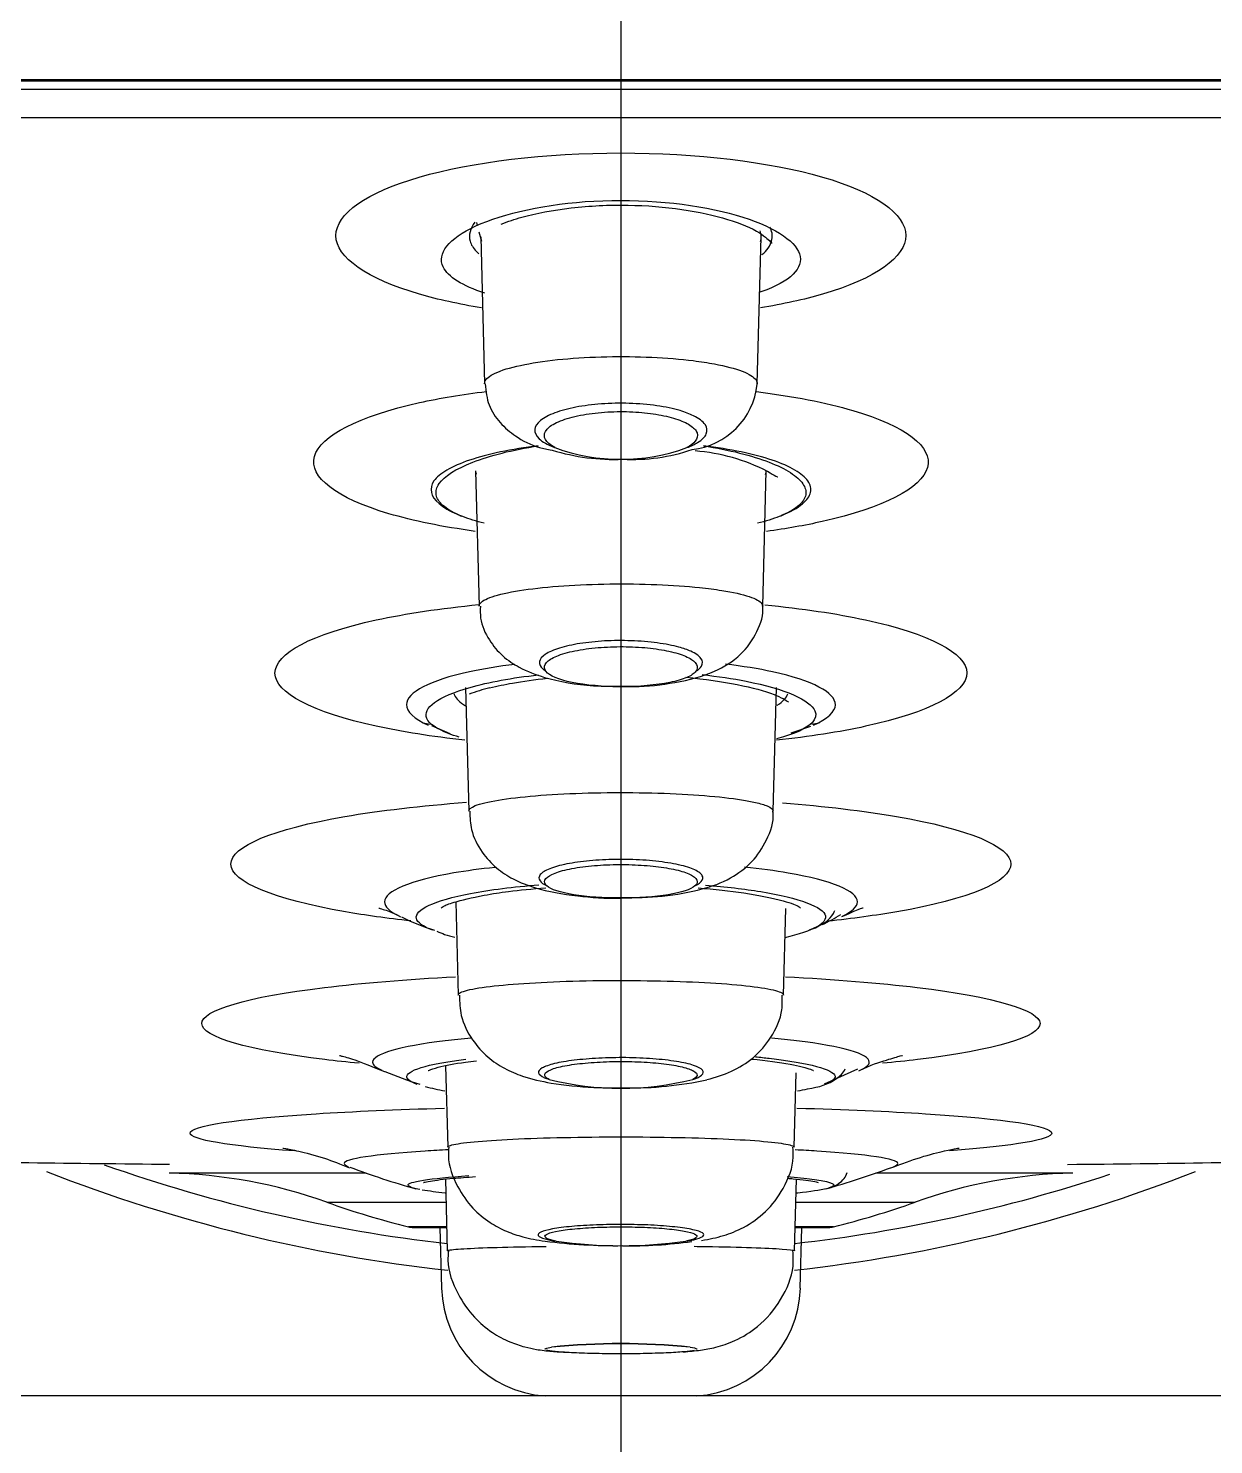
# Model space of a CAD drawing. Header units: millimetres. Extents: x -60 to 7633, y -2614 to 2146.
# Drawn here: x 2961.37 to 2973.12, y 1858.74 to 1872.8 of the extents above; entities that cross this region are included whole.
import ezdxf
from ezdxf.lldxf.tags import DXFTag

# ---------------------------------------------------------------- set-up
doc = ezdxf.new("R2010")
doc.units = ezdxf.units.MM
doc.layers.get('0').update_dxf_attribs({"color": 250})
tags = doc.linetypes.add('CENTER2', pattern=[28.575, 19.05, -3.175, 3.175, -3.175]).pattern_tags.tags
tags[10:11] = [DXFTag(74, 4), DXFTag(75, 0), DXFTag(340, '0'), DXFTag(46, 0.0), DXFTag(50, 0.0), DXFTag(44, 0.0), DXFTag(45, 0.0)]
tags[8:9] = [DXFTag(74, 4), DXFTag(75, 0), DXFTag(340, '0'), DXFTag(46, 0.0), DXFTag(50, 0.0), DXFTag(44, 0.0), DXFTag(45, 0.0)]
tags[6:7] = [DXFTag(74, 4), DXFTag(75, 0), DXFTag(340, '0'), DXFTag(46, 0.0), DXFTag(50, 0.0), DXFTag(44, 0.0), DXFTag(45, 0.0)]
tags[4:5] = [DXFTag(74, 4), DXFTag(75, 0), DXFTag(340, '0'), DXFTag(46, 0.0), DXFTag(50, 0.0), DXFTag(44, 0.0), DXFTag(45, 0.0)]

msp = doc.modelspace()

# ---------------------------------------------------------------- linework, layer by layer
at = {"linetype": 'CENTER2'}
for p, q in [((2967.242, 1879.226), (2967.242, 1839.226)), ((2987.242, 1859.226), (2947.242, 1859.226))]:
    msp.add_line(p, q, dxfattribs=at)
at = {"linetype": 'Continuous'}
for p, q in [((3032.908, 1872.287), (2901.577, 1872.287)), ((2901.642, 1872.276), (3032.842, 1872.276)), ((3032.248, 1872.192), (2902.237, 1872.192)), ((2902.444, 1871.914), (3032.04, 1871.914)), ((2965.809, 1870.872), (2965.817, 1870.842)), ((2965.833, 1870.78), (2965.859, 1870.685)), ((2965.852, 1870.73), (2965.89, 1869.271)), ((2968.594, 1869.271), (2968.633, 1870.73)), ((2968.625, 1870.683), (2968.632, 1870.71)), ((2965.801, 1868.407), (2965.836, 1867.065)), ((2965.802, 1868.391), (2965.807, 1868.372)), ((2968.648, 1867.065), (2968.683, 1868.406)), ((2968.677, 1868.369), (2968.683, 1868.391)), ((2965.701, 1866.258), (2965.733, 1865.03)), ((2968.752, 1865.03), (2968.784, 1866.258)), ((2965.364, 1865.88), (2965.547, 1865.801)), ((2968.932, 1865.808), (2969.126, 1865.872)), ((2965.605, 1864.13), (2965.629, 1863.204)), ((2968.855, 1863.204), (2968.878, 1864.064)), ((2965.504, 1862.502), (2965.525, 1861.694)), ((2968.96, 1861.694), (2968.979, 1862.432)), ((2969.262, 1862.324), (2969.591, 1862.471)), ((2964.715, 1861.437), (2962.761, 1861.437)), ((2971.723, 1861.437), (2969.769, 1861.437)), ((2965.501, 1861.376), (2965.52, 1860.666)), ((2968.965, 1860.666), (2968.983, 1861.377)), ((2964.325, 1861.149), (2965.507, 1861.149)), ((2968.977, 1861.149), (2970.16, 1861.149)), ((2965.514, 1860.904), (2965.135, 1860.904)), ((2965.183, 1860.898), (2965.514, 1860.898)), ((2965.447, 1860.898), (2965.463, 1860.295)), ((2969.35, 1860.904), (2968.971, 1860.904)), ((2968.971, 1860.898), (2969.301, 1860.898)), ((2969.021, 1860.295), (2969.037, 1860.898)), ((2967.993, 1859.226), (2966.492, 1859.226))]:
    msp.add_line(p, q, dxfattribs=at)
for centre, radius, start, end in [((2967.87, 1869.341), 0.727, 276.1262, 354.1031), ((2967.174, 1870.622), 2.102, 252.9996, 272.3357), ((2967.242, 1870.426), 1.905, 249.9218, 290.0782), ((2967.348, 1870.407), 1.888, 267.3161, 288.544), ((2967.837, 1866.73), 1.879, 62.8107, 85.6533), ((2966.486, 1864.106), 2.215, 104.2522, 109.7619), ((2967.244, 1876.132), 10.414, 259.1214, 259.5227), ((2967.244, 1876.132), 10.414, 280.4625, 280.8676), ((2966.019, 1865.888), 2.133, 243.4503, 252.9766), ((2968.543, 1865.372), 1.625, 295.4553, 302.7395), ((2966.454, 1866.132), 3.999, 247.1396, 252.4672), ((2967.242, 1865.154), 2.876, 255.6594, 284.3406), ((2967.352, 1865.709), 3.426, 268.9487, 282.5136), ((2967.242, 1876.029), 15.65, 248.6496, 263.6991), ((2967.242, 1876.029), 15.387, 250.5473, 263.5657), ((2962.648, 1856.439), 5, 70.4058, 88.6971), ((2967.242, 1868.605), 7.6, 249.2738, 254.4806), ((2967.242, 1876.029), 15.65, 276.3114, 291.3503), ((2967.242, 1876.029), 15.387, 276.4343, 288.367), ((2967.242, 1868.605), 7.6, 285.5233, 290.5868), ((2971.837, 1856.439), 5, 91.3029, 109.5942), ((2967.242, 1869.345), 8.7, 250.4058, 255.9815), ((2967.242, 1869.345), 8.7, 284.0185, 289.5942), ((2965.183, 1861.098), 0.2, 255.9815, 270), ((2969.301, 1861.098), 0.2, 270, 284.0185), ((2967.196, 1866.201), 5.484, 262.6014, 270.6507), ((2967.242, 1865.35), 4.633, 262.0275, 277.9725), ((2967.331, 1865.193), 4.477, 269.067, 277.8723), ((2966.563, 1860.324), 1.1, 181.5, 266.2847), ((2967.922, 1860.324), 1.1, 273.7153, 358.5), ((2967.242, 1853.012), 6.734, 84.14, 95.86), ((2967.242, 1852.223), 7.519, 84.7539, 95.2461)]:
    msp.add_arc(centre, radius, start, end, dxfattribs=at)
for points, knots in [([(2965.86, 1870.024), (2965.635, 1870.061), (2965.428, 1870.106), (2964.724, 1870.311), (2964.417, 1870.524), (2964.415, 1870.958), (2964.721, 1871.17), (2965.764, 1871.473), (2966.496, 1871.561), (2967.242, 1871.561)], [0, 0, 0, 0, 0.10394, 0.10394, 0.402627, 0.402627, 0.701313, 0.701313, 1, 1, 1, 1]), ([(2967.242, 1871.561), (2967.989, 1871.561), (2968.719, 1871.473), (2969.762, 1871.171), (2970.068, 1870.957), (2970.068, 1870.528), (2969.769, 1870.314), (2969.058, 1870.106), (2968.85, 1870.061), (2968.626, 1870.024)], [0, 0, 0, 0, 0.29877, 0.29877, 0.59754, 0.59754, 0.89631, 0.89631, 1, 1, 1, 1]), ([(2965.803, 1870.837), (2966.076, 1870.962), (2966.505, 1871.058), (2967.443, 1871.109), (2967.942, 1871.062), (2968.691, 1870.865), (2968.935, 1870.723), (2969.07, 1870.446), (2968.958, 1870.308), (2968.663, 1870.194), (2968.636, 1870.185), (2968.609, 1870.175)], [0, 0, 0, 0, 0.244331, 0.244331, 0.488662, 0.488662, 0.732993, 0.732993, 0.977324, 0.977324, 1, 1, 1, 1]), ([(2966.053, 1870.856), (2966.125, 1870.882), (2966.305, 1870.944), (2966.74, 1871.028), (2967.307, 1871.055), (2967.862, 1871.011), (2968.325, 1870.906), (2968.636, 1870.776), (2968.728, 1870.675), (2968.742, 1870.668), (2968.743, 1870.669)], [0, 0, 0, 0, 0.080545, 0.231225, 0.381673, 0.526853, 0.672334, 0.821901, 0.949963, 1, 1, 1, 1]), ([(2965.893, 1870.17), (2965.671, 1870.242), (2965.526, 1870.332), (2965.416, 1870.563), (2965.53, 1870.711), (2965.803, 1870.837)], [0, 0, 0, 0, 0.4228581, 0.4228581, 1, 1, 1, 1]), ([(2968.737, 1870.687), (2968.748, 1870.729), (2968.745, 1870.771), (2968.724, 1870.818), (2968.722, 1870.822), (2968.72, 1870.825)], [0, 0, 0, 0, 0.918167, 0.918167, 1, 1, 1, 1]), ([(2965.747, 1870.686), (2965.749, 1870.678), (2965.752, 1870.669), (2965.771, 1870.626), (2965.797, 1870.593), (2965.833, 1870.561)], [0, 0, 0, 0, 0.193965, 0.193965, 1, 1, 1, 1]), ([(2965.89, 1869.271), (2965.89, 1869.28), (2965.892, 1869.29), (2965.896, 1869.299), (2965.912, 1869.329), (2965.954, 1869.359), (2966.02, 1869.387), (2966.086, 1869.415), (2966.178, 1869.44), (2966.288, 1869.462), (2966.396, 1869.484), (2966.526, 1869.502), (2966.665, 1869.515), (2966.801, 1869.528), (2966.951, 1869.536), (2967.102, 1869.539), (2967.25, 1869.542), (2967.403, 1869.54), (2967.548, 1869.534), (2967.693, 1869.527), (2967.833, 1869.515), (2967.959, 1869.5), (2968.034, 1869.49), (2968.105, 1869.48), (2968.169, 1869.467)], [0, 0, 0, 0, 0.0448348, 0.0448348, 0.0448348, 0.1941142, 0.1941142, 0.1941142, 0.3429607, 0.3429607, 0.3429607, 0.4896797, 0.4896797, 0.4896797, 0.6335594, 0.6335594, 0.6335594, 0.7752047, 0.7752047, 0.7752047, 0.9161849, 0.9161849, 0.9161849, 1, 1, 1, 1]), ([(2968.169, 1869.467), (2968.28, 1869.447), (2968.375, 1869.422), (2968.445, 1869.395), (2968.514, 1869.368), (2968.561, 1869.338), (2968.582, 1869.309), (2968.59, 1869.296), (2968.595, 1869.284), (2968.594, 1869.271)], [0, 0, 0, 0, 0.413661, 0.413661, 0.413661, 0.826992, 0.826992, 0.826992, 1, 1, 1, 1]), ([(2965.798, 1867.806), (2965.474, 1867.851), (2965.181, 1867.91), (2964.42, 1868.136), (2964.146, 1868.344), (2964.26, 1868.755), (2964.645, 1868.95), (2965.445, 1869.128), (2965.668, 1869.165), (2965.906, 1869.194)], [0, 0, 0, 0, 0.16516, 0.16516, 0.523224, 0.523224, 0.881289, 0.881289, 1, 1, 1, 1]), ([(2965.896, 1869.269), (2965.904, 1869.191), (2965.918, 1869.057), (2966.041, 1868.874), (2966.211, 1868.735), (2966.38, 1868.646), (2966.512, 1868.62), (2966.559, 1868.612)], [0, 0, 0, 0, 0.197073, 0.39617, 0.601275, 0.879228, 1, 1, 1, 1]), ([(2968.587, 1869.193), (2968.948, 1869.148), (2969.276, 1869.084), (2970.07, 1868.851), (2970.338, 1868.643), (2970.226, 1868.236), (2969.846, 1868.038), (2969.238, 1867.903)], [0, 0, 0, 0, 0.201812, 0.201812, 0.600906, 0.600906, 1, 1, 1, 1]), ([(2967.896, 1868.637), (2967.938, 1868.652), (2967.974, 1868.669), (2968.003, 1868.687), (2968.047, 1868.714), (2968.076, 1868.744), (2968.089, 1868.773), (2968.102, 1868.804), (2968.098, 1868.836), (2968.077, 1868.866), (2968.056, 1868.897), (2968.016, 1868.927), (2967.961, 1868.954), (2967.924, 1868.972), (2967.88, 1868.989), (2967.829, 1869.004), (2967.762, 1869.024), (2967.683, 1869.041), (2967.597, 1869.053), (2967.512, 1869.065), (2967.418, 1869.073), (2967.324, 1869.076), (2967.232, 1869.079), (2967.138, 1869.077), (2967.048, 1869.07), (2966.959, 1869.064), (2966.873, 1869.053), (2966.796, 1869.038), (2966.718, 1869.023), (2966.647, 1869.003), (2966.588, 1868.982), (2966.528, 1868.959), (2966.479, 1868.933), (2966.445, 1868.906), (2966.41, 1868.878), (2966.391, 1868.847), (2966.388, 1868.817), (2966.385, 1868.786), (2966.4, 1868.754), (2966.432, 1868.724), (2966.464, 1868.694), (2966.514, 1868.666), (2966.577, 1868.641), (2966.581, 1868.639), (2966.585, 1868.638), (2966.588, 1868.637)], [0, 0, 0, 0, 0.050307, 0.050307, 0.050307, 0.125722, 0.125722, 0.125722, 0.203964, 0.203964, 0.203964, 0.283248, 0.283248, 0.283248, 0.336561, 0.336561, 0.336561, 0.407876, 0.407876, 0.407876, 0.479325, 0.479325, 0.479325, 0.549002, 0.549002, 0.549002, 0.617938, 0.617938, 0.617938, 0.68821, 0.68821, 0.68821, 0.76133, 0.76133, 0.76133, 0.837754, 0.837754, 0.837754, 0.91658, 0.91658, 0.91658, 0.995701, 0.995701, 0.995701, 1, 1, 1, 1]), ([(2966.588, 1868.637), (2966.564, 1868.65), (2966.544, 1868.663), (2966.528, 1868.677), (2966.498, 1868.703), (2966.483, 1868.73), (2966.483, 1868.757), (2966.483, 1868.784), (2966.499, 1868.812), (2966.529, 1868.839), (2966.56, 1868.865), (2966.606, 1868.89), (2966.665, 1868.911), (2966.722, 1868.932), (2966.792, 1868.95), (2966.87, 1868.964), (2966.944, 1868.977), (2967.027, 1868.986), (2967.112, 1868.991), (2967.193, 1868.995), (2967.278, 1868.996), (2967.359, 1868.992), (2967.439, 1868.988), (2967.518, 1868.98), (2967.59, 1868.968), (2967.662, 1868.956), (2967.729, 1868.941), (2967.785, 1868.923), (2967.843, 1868.904), (2967.891, 1868.883), (2967.927, 1868.86), (2967.964, 1868.835), (2967.988, 1868.809), (2967.997, 1868.783), (2968.006, 1868.755), (2968, 1868.727), (2967.979, 1868.7), (2967.962, 1868.678), (2967.933, 1868.657), (2967.896, 1868.637)], [0, 0, 0, 0, 0.045232, 0.045232, 0.045232, 0.127939, 0.127939, 0.127939, 0.2131, 0.2131, 0.2131, 0.298387, 0.298387, 0.298387, 0.381229, 0.381229, 0.381229, 0.460246, 0.460246, 0.460246, 0.535976, 0.535976, 0.535976, 0.610358, 0.610358, 0.610358, 0.685693, 0.685693, 0.685693, 0.763801, 0.763801, 0.763801, 0.845468, 0.845468, 0.845468, 0.930072, 0.930072, 0.930072, 1, 1, 1, 1]), ([(2966.423, 1868.655), (2966.29, 1868.638), (2966.163, 1868.618), (2965.934, 1868.57), (2965.832, 1868.543), (2965.652, 1868.482), (2965.576, 1868.449), (2965.458, 1868.38), (2965.414, 1868.343), (2965.336, 1868.232), (2965.354, 1868.154), (2965.482, 1868.045), (2965.543, 1868.009), (2965.627, 1867.972), (2965.637, 1867.968), (2965.648, 1867.964)], [0, 0, 0, 0, 0.140252, 0.140252, 0.280503, 0.280503, 0.420755, 0.420755, 0.561006, 0.561006, 0.841509, 0.841509, 0.981761, 0.981761, 1, 1, 1, 1]), ([(2965.675, 1867.953), (2965.662, 1867.958), (2965.649, 1867.963), (2965.569, 1867.998), (2965.515, 1868.03), (2965.439, 1868.098), (2965.416, 1868.133), (2965.404, 1868.205), (2965.414, 1868.243), (2965.49, 1868.353), (2965.603, 1868.426), (2965.859, 1868.525), (2965.956, 1868.556), (2966.173, 1868.611), (2966.295, 1868.635), (2966.423, 1868.655)], [0, 0, 0, 0, 0.024392, 0.024392, 0.163765, 0.163765, 0.303137, 0.303137, 0.44251, 0.44251, 0.721255, 0.721255, 0.860627, 0.860627, 1, 1, 1, 1]), ([(2968.061, 1868.655), (2968.19, 1868.635), (2968.31, 1868.611), (2968.529, 1868.556), (2968.627, 1868.525), (2968.795, 1868.46), (2968.867, 1868.424), (2968.979, 1868.353), (2969.02, 1868.316), (2969.071, 1868.242), (2969.081, 1868.205), (2969.068, 1868.133), (2969.045, 1868.098), (2968.969, 1868.03), (2968.916, 1867.998), (2968.836, 1867.964), (2968.825, 1867.959), (2968.813, 1867.954)], [0, 0, 0, 0, 0.139711, 0.139711, 0.279421, 0.279421, 0.419132, 0.419132, 0.558843, 0.558843, 0.698554, 0.698554, 0.838264, 0.838264, 0.977975, 0.977975, 1, 1, 1, 1]), ([(2968.831, 1867.961), (2968.922, 1867.998), (2968.995, 1868.039), (2969.087, 1868.117), (2969.114, 1868.155), (2969.131, 1868.23), (2969.123, 1868.269), (2969.07, 1868.344), (2969.027, 1868.38), (2968.908, 1868.449), (2968.832, 1868.482), (2968.653, 1868.543), (2968.549, 1868.57), (2968.319, 1868.618), (2968.195, 1868.638), (2968.061, 1868.655)], [0, 0, 0, 0, 0.161226, 0.161226, 0.301021, 0.301021, 0.440817, 0.440817, 0.580613, 0.580613, 0.720409, 0.720409, 0.860204, 0.860204, 1, 1, 1, 1]), ([(2968.696, 1868.402), (2968.73, 1868.381), (2968.791, 1868.345), (2968.799, 1868.345), (2968.798, 1868.348)], [0, 0, 0, 0, 0.506279, 1, 1, 1, 1]), ([(2965.836, 1867.065), (2965.836, 1867.075), (2965.84, 1867.085), (2965.849, 1867.095), (2965.87, 1867.119), (2965.919, 1867.144), (2965.991, 1867.166), (2966.064, 1867.188), (2966.163, 1867.208), (2966.279, 1867.225), (2966.394, 1867.242), (2966.53, 1867.256), (2966.676, 1867.266), (2966.819, 1867.276), (2966.976, 1867.282), (2967.133, 1867.284), (2967.288, 1867.286), (2967.448, 1867.284), (2967.599, 1867.278), (2967.749, 1867.272), (2967.894, 1867.261), (2968.023, 1867.248), (2968.102, 1867.24), (2968.176, 1867.23), (2968.242, 1867.22)], [0, 0, 0, 0, 0.0580283, 0.0580283, 0.0580283, 0.2034455, 0.2034455, 0.2034455, 0.3484849, 0.3484849, 0.3484849, 0.4921634, 0.4921634, 0.4921634, 0.634115, 0.634115, 0.634115, 0.774759, 0.774759, 0.774759, 0.9150829, 0.9150829, 0.9150829, 1, 1, 1, 1]), ([(2968.242, 1867.22), (2968.353, 1867.202), (2968.447, 1867.181), (2968.514, 1867.159), (2968.581, 1867.137), (2968.625, 1867.112), (2968.641, 1867.088), (2968.646, 1867.08), (2968.648, 1867.073), (2968.648, 1867.065)], [0, 0, 0, 0, 0.432849, 0.432849, 0.432849, 0.865492, 0.865492, 0.865492, 1, 1, 1, 1]), ([(2965.694, 1865.733), (2965.37, 1865.769), (2965.072, 1865.816), (2964.183, 1866.01), (2963.812, 1866.205), (2963.811, 1866.595), (2964.176, 1866.788), (2965.11, 1866.991), (2965.457, 1867.042), (2965.833, 1867.079)], [0, 0, 0, 0, 0.141467, 0.141467, 0.490547, 0.490547, 0.839627, 0.839627, 1, 1, 1, 1]), ([(2965.848, 1867.065), (2965.847, 1867.021), (2965.843, 1866.909), (2965.927, 1866.726), (2966.067, 1866.562), (2966.255, 1866.437), (2966.529, 1866.332), (2966.898, 1866.269), (2967.171, 1866.267), (2967.288, 1866.268)], [0, 0, 0, 0, 0.061896, 0.185038, 0.297233, 0.413655, 0.576133, 0.842912, 1, 1, 1, 1]), ([(2967.288, 1866.268), (2967.318, 1866.267), (2967.478, 1866.262), (2967.812, 1866.304), (2968.145, 1866.39), (2968.428, 1866.556), (2968.594, 1866.79), (2968.661, 1866.983), (2968.647, 1867.065), (2968.646, 1867.069)], [0, 0, 0, 0, 0.043042, 0.261743, 0.510361, 0.699655, 0.857101, 0.9942, 1, 1, 1, 1]), ([(2968.669, 1867.077), (2969.039, 1867.04), (2969.38, 1866.99), (2970.299, 1866.791), (2970.672, 1866.598), (2970.673, 1866.204), (2970.302, 1866.01), (2969.411, 1865.815), (2969.111, 1865.768), (2968.785, 1865.733)], [0, 0, 0, 0, 0.1582586, 0.1582586, 0.5079401, 0.5079401, 0.8576217, 0.8576217, 1, 1, 1, 1]), ([(2967.985, 1866.417), (2968.012, 1866.434), (2968.031, 1866.451), (2968.041, 1866.469), (2968.055, 1866.494), (2968.054, 1866.52), (2968.036, 1866.545), (2968.018, 1866.57), (2967.984, 1866.594), (2967.935, 1866.616), (2967.902, 1866.631), (2967.863, 1866.644), (2967.818, 1866.657), (2967.756, 1866.674), (2967.683, 1866.688), (2967.603, 1866.699), (2967.523, 1866.71), (2967.434, 1866.717), (2967.345, 1866.72), (2967.258, 1866.723), (2967.167, 1866.723), (2967.08, 1866.718), (2966.995, 1866.713), (2966.911, 1866.704), (2966.836, 1866.693), (2966.761, 1866.681), (2966.691, 1866.665), (2966.634, 1866.648), (2966.575, 1866.629), (2966.527, 1866.608), (2966.494, 1866.586), (2966.459, 1866.563), (2966.439, 1866.538), (2966.435, 1866.514), (2966.43, 1866.489), (2966.442, 1866.463), (2966.47, 1866.439), (2966.478, 1866.431), (2966.488, 1866.424), (2966.499, 1866.417)], [0, 0, 0, 0, 0.064155, 0.064155, 0.064155, 0.152871, 0.152871, 0.152871, 0.242605, 0.242605, 0.242605, 0.302081, 0.302081, 0.302081, 0.385161, 0.385161, 0.385161, 0.468364, 0.468364, 0.468364, 0.54991, 0.54991, 0.54991, 0.630629, 0.630629, 0.630629, 0.712381, 0.712381, 0.712381, 0.796571, 0.796571, 0.796571, 0.883659, 0.883659, 0.883659, 0.972909, 0.972909, 0.972909, 1, 1, 1, 1]), ([(2966.499, 1866.417), (2966.495, 1866.422), (2966.492, 1866.427), (2966.49, 1866.432), (2966.479, 1866.455), (2966.484, 1866.48), (2966.503, 1866.503), (2966.523, 1866.526), (2966.558, 1866.548), (2966.606, 1866.568), (2966.654, 1866.588), (2966.716, 1866.606), (2966.786, 1866.62), (2966.855, 1866.634), (2966.934, 1866.645), (2967.016, 1866.652), (2967.096, 1866.659), (2967.181, 1866.662), (2967.265, 1866.662), (2967.347, 1866.661), (2967.43, 1866.657), (2967.507, 1866.649), (2967.583, 1866.641), (2967.656, 1866.63), (2967.719, 1866.616), (2967.784, 1866.602), (2967.84, 1866.585), (2967.883, 1866.566), (2967.928, 1866.547), (2967.962, 1866.525), (2967.98, 1866.503), (2968, 1866.48), (2968.005, 1866.456), (2967.995, 1866.433), (2967.992, 1866.428), (2967.989, 1866.422), (2967.985, 1866.417)], [0, 0, 0, 0, 0.021655, 0.021655, 0.021655, 0.121082, 0.121082, 0.121082, 0.221432, 0.221432, 0.221432, 0.320367, 0.320367, 0.320367, 0.416173, 0.416173, 0.416173, 0.508669, 0.508669, 0.508669, 0.599187, 0.599187, 0.599187, 0.68979, 0.68979, 0.68979, 0.782394, 0.782394, 0.782394, 0.878117, 0.878117, 0.878117, 0.976846, 0.976846, 0.976846, 1, 1, 1, 1]), ([(2966.191, 1866.486), (2966.026, 1866.466), (2965.874, 1866.441), (2965.348, 1866.327), (2965.116, 1866.208), (2965.115, 1866.016), (2965.191, 1865.946), (2965.33, 1865.883)], [0, 0, 0, 0, 0.177385, 0.177385, 0.699622, 0.699622, 1, 1, 1, 1]), ([(2969.153, 1865.883), (2969.292, 1865.946), (2969.369, 1866.016), (2969.369, 1866.206), (2969.143, 1866.325), (2968.608, 1866.442), (2968.45, 1866.467), (2968.28, 1866.488)], [0, 0, 0, 0, 0.2985859, 0.2985859, 0.8183605, 0.8183605, 1, 1, 1, 1]), ([(2965.94, 1866.253), (2966.02, 1866.271), (2966.178, 1866.306), (2966.388, 1866.336), (2966.514, 1866.349)], [0, 0, 0, 0, 0.436937, 1, 1, 1, 1]), ([(2967.985, 1866.417), (2967.968, 1866.394), (2967.938, 1866.374), (2967.851, 1866.336), (2967.794, 1866.32), (2967.594, 1866.28), (2967.42, 1866.265), (2967.067, 1866.265), (2966.893, 1866.279), (2966.623, 1866.333), (2966.533, 1866.371), (2966.499, 1866.417)], [0, 0, 0, 0, 0.125, 0.125, 0.25, 0.25, 0.5, 0.5, 0.75, 0.75, 1, 1, 1, 1]), ([(2967.887, 1866.358), (2968.074, 1866.34), (2968.421, 1866.29), (2968.764, 1866.197), (2968.902, 1866.118), (2968.905, 1866.111), (2968.905, 1866.111)], [0, 0, 0, 0, 0.3275447, 0.6552449, 0.9077487, 1, 1, 1, 1]), ([(2968.047, 1866.384), (2968.205, 1866.367), (2968.352, 1866.345), (2968.871, 1866.242), (2969.119, 1866.133), (2969.202, 1865.945), (2969.125, 1865.866), (2968.953, 1865.799)], [0, 0, 0, 0, 0.16283, 0.16283, 0.643126, 0.643126, 1, 1, 1, 1]), ([(2965.531, 1865.8), (2965.414, 1865.845), (2965.34, 1865.896), (2965.272, 1866.053), (2965.425, 1866.167), (2965.747, 1866.258)], [0, 0, 0, 0, 0.335329, 0.335329, 1, 1, 1, 1]), ([(2965.587, 1866.194), (2965.588, 1866.19), (2965.59, 1866.186), (2965.606, 1866.145), (2965.644, 1866.109), (2965.702, 1866.076)], [0, 0, 0, 0, 0.098062, 0.098062, 1, 1, 1, 1]), ([(2965.733, 1865.03), (2965.732, 1865.048), (2965.754, 1865.066), (2965.798, 1865.084), (2965.847, 1865.104), (2965.926, 1865.123), (2966.027, 1865.139), (2966.128, 1865.156), (2966.254, 1865.171), (2966.395, 1865.182), (2966.535, 1865.194), (2966.693, 1865.203), (2966.857, 1865.208), (2967.02, 1865.213), (2967.192, 1865.215), (2967.36, 1865.213), (2967.527, 1865.212), (2967.695, 1865.207), (2967.848, 1865.199), (2968.002, 1865.19), (2968.146, 1865.179), (2968.268, 1865.165), (2968.392, 1865.151), (2968.497, 1865.134), (2968.576, 1865.116), (2968.625, 1865.105), (2968.664, 1865.093), (2968.693, 1865.081)], [0, 0, 0, 0, 0.1045835, 0.1045835, 0.1045835, 0.2236276, 0.2236276, 0.2236276, 0.3422215, 0.3422215, 0.3422215, 0.4599984, 0.4599984, 0.4599984, 0.5769596, 0.5769596, 0.5769596, 0.6934696, 0.6934696, 0.6934696, 0.8100863, 0.8100863, 0.8100863, 0.927315, 0.927315, 0.927315, 1, 1, 1, 1]), ([(2965.158, 1863.94), (2964.924, 1863.966), (2964.706, 1863.996), (2963.797, 1864.154), (2963.376, 1864.327), (2963.374, 1864.68), (2963.792, 1864.853), (2964.85, 1865.036), (2965.262, 1865.083), (2965.711, 1865.117)], [0, 0, 0, 0, 0.099408, 0.099408, 0.462109, 0.462109, 0.82481, 0.82481, 1, 1, 1, 1]), ([(2968.845, 1865.111), (2969.265, 1865.078), (2969.651, 1865.033), (2970.69, 1864.853), (2971.109, 1864.679), (2971.11, 1864.33), (2970.699, 1864.156), (2969.771, 1863.995), (2969.54, 1863.963), (2969.293, 1863.936)], [0, 0, 0, 0, 0.166429, 0.166429, 0.530857, 0.530857, 0.895285, 0.895285, 1, 1, 1, 1]), ([(2965.744, 1865.03), (2965.745, 1864.962), (2965.75, 1864.825), (2965.854, 1864.622), (2966.005, 1864.459), (2966.188, 1864.341), (2966.442, 1864.245), (2966.774, 1864.187), (2967.098, 1864.16), (2967.232, 1864.167), (2967.238, 1864.167)], [0, 0, 0, 0, 0.089972, 0.212291, 0.318617, 0.425613, 0.563558, 0.79599, 0.992965, 1, 1, 1, 1]), ([(2967.238, 1864.167), (2967.391, 1864.17), (2967.668, 1864.179), (2968.034, 1864.243), (2968.313, 1864.343), (2968.546, 1864.511), (2968.695, 1864.737), (2968.764, 1864.931), (2968.749, 1865.024), (2968.748, 1865.031)], [0, 0, 0, 0, 0.198169, 0.413396, 0.586594, 0.728178, 0.856332, 0.9904, 1, 1, 1, 1]), ([(2967.976, 1864.288), (2967.994, 1864.297), (2968.009, 1864.306), (2968.021, 1864.315), (2968.047, 1864.335), (2968.058, 1864.356), (2968.053, 1864.376), (2968.05, 1864.39), (2968.04, 1864.404), (2968.024, 1864.417), (2967.999, 1864.437), (2967.958, 1864.456), (2967.905, 1864.473), (2967.851, 1864.49), (2967.784, 1864.505), (2967.708, 1864.517), (2967.633, 1864.529), (2967.547, 1864.538), (2967.459, 1864.544), (2967.372, 1864.549), (2967.28, 1864.551), (2967.19, 1864.55), (2967.102, 1864.549), (2967.013, 1864.544), (2966.931, 1864.536), (2966.849, 1864.529), (2966.772, 1864.518), (2966.706, 1864.505), (2966.639, 1864.491), (2966.581, 1864.475), (2966.537, 1864.458), (2966.492, 1864.44), (2966.46, 1864.42), (2966.443, 1864.4), (2966.426, 1864.379), (2966.425, 1864.358), (2966.44, 1864.337), (2966.452, 1864.32), (2966.475, 1864.304), (2966.508, 1864.288)], [0, 0, 0, 0, 0.038698, 0.038698, 0.038698, 0.124176, 0.124176, 0.124176, 0.179732, 0.179732, 0.179732, 0.264832, 0.264832, 0.264832, 0.35003, 0.35003, 0.35003, 0.43376, 0.43376, 0.43376, 0.515511, 0.515511, 0.515511, 0.596152, 0.596152, 0.596152, 0.676981, 0.676981, 0.676981, 0.759175, 0.759175, 0.759175, 0.843352, 0.843352, 0.843352, 0.929322, 0.929322, 0.929322, 1, 1, 1, 1]), ([(2966.508, 1864.288), (2966.503, 1864.293), (2966.499, 1864.297), (2966.495, 1864.302), (2966.482, 1864.321), (2966.482, 1864.341), (2966.498, 1864.36), (2966.514, 1864.379), (2966.545, 1864.398), (2966.589, 1864.415), (2966.632, 1864.432), (2966.69, 1864.447), (2966.757, 1864.46), (2966.823, 1864.472), (2966.899, 1864.482), (2966.98, 1864.489), (2967.059, 1864.496), (2967.144, 1864.499), (2967.228, 1864.5), (2967.311, 1864.5), (2967.395, 1864.497), (2967.474, 1864.491), (2967.553, 1864.486), (2967.628, 1864.477), (2967.694, 1864.466), (2967.76, 1864.455), (2967.819, 1864.441), (2967.866, 1864.426), (2967.914, 1864.41), (2967.95, 1864.392), (2967.972, 1864.374), (2967.995, 1864.355), (2968.003, 1864.336), (2967.997, 1864.316), (2967.993, 1864.307), (2967.987, 1864.297), (2967.976, 1864.288)], [0, 0, 0, 0, 0.02289, 0.02289, 0.02289, 0.118409, 0.118409, 0.118409, 0.214727, 0.214727, 0.214727, 0.310277, 0.310277, 0.310277, 0.403815, 0.403815, 0.403815, 0.495053, 0.495053, 0.495053, 0.584752, 0.584752, 0.584752, 0.674294, 0.674294, 0.674294, 0.765064, 0.765064, 0.765064, 0.857937, 0.857937, 0.857937, 0.952937, 0.952937, 0.952937, 1, 1, 1, 1]), ([(2965.994, 1864.471), (2965.846, 1864.455), (2965.708, 1864.437), (2965.152, 1864.341), (2964.898, 1864.235), (2964.897, 1864.082), (2964.946, 1864.035), (2965.039, 1863.991)], [0, 0, 0, 0, 0.1651835, 0.1651835, 0.7434715, 0.7434715, 1, 1, 1, 1]), ([(2969.439, 1863.988), (2969.535, 1864.033), (2969.587, 1864.081), (2969.588, 1864.236), (2969.334, 1864.34), (2968.771, 1864.437), (2968.626, 1864.457), (2968.469, 1864.474)], [0, 0, 0, 0, 0.256752, 0.256752, 0.828346, 0.828346, 1, 1, 1, 1]), ([(2965.885, 1864.195), (2965.97, 1864.21), (2966.141, 1864.237), (2966.363, 1864.259), (2966.497, 1864.269)], [0, 0, 0, 0, 0.431369, 1, 1, 1, 1]), ([(2967.976, 1864.288), (2967.936, 1864.252), (2967.843, 1864.221), (2967.579, 1864.179), (2967.412, 1864.168), (2967.073, 1864.168), (2966.906, 1864.179), (2966.642, 1864.221), (2966.548, 1864.252), (2966.508, 1864.288)], [0, 0, 0, 0, 0.25, 0.25, 0.5, 0.5, 0.75, 0.75, 1, 1, 1, 1]), ([(2968.008, 1864.268), (2968.172, 1864.255), (2968.503, 1864.219), (2968.853, 1864.145), (2969.012, 1864.088), (2969.022, 1864.067), (2969.022, 1864.067)], [0, 0, 0, 0, 0.2936297, 0.6357319, 0.8995769, 1, 1, 1, 1]), ([(2968.08, 1864.296), (2968.282, 1864.279), (2968.468, 1864.257), (2969.016, 1864.167), (2969.251, 1864.078), (2969.281, 1863.94), (2969.224, 1863.891), (2969.109, 1863.847)], [0, 0, 0, 0, 0.209857, 0.209857, 0.716455, 0.716455, 1, 1, 1, 1]), ([(2965.375, 1863.847), (2965.278, 1863.884), (2965.223, 1863.924), (2965.195, 1864.052), (2965.389, 1864.143), (2965.752, 1864.213)], [0, 0, 0, 0, 0.319001, 0.319001, 1, 1, 1, 1]), ([(2965.458, 1864.067), (2965.458, 1864.066), (2965.477, 1864.087), (2965.595, 1864.133), (2965.763, 1864.17), (2965.885, 1864.195)], [0, 0, 0, 0, 0.195112, 0.51652, 1, 1, 1, 1]), ([(2964.842, 1864.069), (2964.843, 1864.068), (2964.875, 1864.057), (2964.971, 1864.03), (2965.053, 1863.983), (2965.057, 1863.98)], [0, 0, 0, 0, 0.44596, 0.974457, 1, 1, 1, 1]), ([(2968.871, 1863.777), (2969.007, 1863.808), (2969.177, 1863.863), (2969.319, 1863.956), (2969.36, 1864.034), (2969.365, 1864.044)], [0, 0, 0, 0, 0.592593, 0.947229, 1, 1, 1, 1]), ([(2969.433, 1863.983), (2969.501, 1864.013), (2969.61, 1864.062), (2969.645, 1864.071), (2969.646, 1864.07)], [0, 0, 0, 0, 0.523149, 1, 1, 1, 1]), ([(2965.418, 1863.838), (2965.444, 1863.826), (2965.494, 1863.805), (2965.558, 1863.787), (2965.595, 1863.779)], [0, 0, 0, 0, 0.471227, 1, 1, 1, 1]), ([(2964.645, 1862.527), (2964.526, 1862.539), (2964.413, 1862.551), (2963.539, 1862.657), (2963.087, 1862.788), (2963.084, 1863.055), (2963.534, 1863.186), (2964.673, 1863.324), (2965.118, 1863.36), (2965.603, 1863.386)], [0, 0, 0, 0, 0.053129, 0.053129, 0.434117, 0.434117, 0.815104, 0.815104, 1, 1, 1, 1]), ([(2968.873, 1863.386), (2969.361, 1863.361), (2969.808, 1863.325), (2970.948, 1863.186), (2971.398, 1863.054), (2971.399, 1862.791), (2970.958, 1862.659), (2970.073, 1862.551), (2969.957, 1862.539), (2969.836, 1862.527)], [0, 0, 0, 0, 0.18544, 0.18544, 0.565771, 0.565771, 0.946103, 0.946103, 1, 1, 1, 1]), ([(2965.629, 1863.204), (2965.629, 1863.208), (2965.631, 1863.213), (2965.635, 1863.217), (2965.65, 1863.233), (2965.697, 1863.249), (2965.772, 1863.264), (2965.846, 1863.279), (2965.951, 1863.293), (2966.076, 1863.304), (2966.201, 1863.316), (2966.351, 1863.326), (2966.512, 1863.333), (2966.673, 1863.341), (2966.851, 1863.346), (2967.03, 1863.348), (2967.208, 1863.35), (2967.393, 1863.349), (2967.569, 1863.346), (2967.746, 1863.343), (2967.918, 1863.337), (2968.072, 1863.328), (2968.226, 1863.32), (2968.367, 1863.309), (2968.482, 1863.297), (2968.597, 1863.285), (2968.69, 1863.27), (2968.753, 1863.255), (2968.816, 1863.24), (2968.851, 1863.224), (2968.855, 1863.207), (2968.855, 1863.206), (2968.855, 1863.205), (2968.855, 1863.204)], [0, 0, 0, 0, 0.027696, 0.027696, 0.027696, 0.135593, 0.135593, 0.135593, 0.243433, 0.243433, 0.243433, 0.350964, 0.350964, 0.350964, 0.458065, 0.458065, 0.458065, 0.564812, 0.564812, 0.564812, 0.671433, 0.671433, 0.671433, 0.778212, 0.778212, 0.778212, 0.885362, 0.885362, 0.885362, 0.992933, 0.992933, 0.992933, 1, 1, 1, 1]), ([(2965.641, 1863.204), (2965.643, 1863.13), (2965.647, 1862.981), (2965.757, 1862.761), (2965.914, 1862.586), (2966.091, 1862.468), (2966.3, 1862.382), (2966.567, 1862.322), (2966.926, 1862.284), (2967.173, 1862.284), (2967.29, 1862.284)], [0, 0, 0, 0, 0.088621, 0.207441, 0.309996, 0.404009, 0.504207, 0.661455, 0.862784, 1, 1, 1, 1]), ([(2968.095, 1862.365), (2968.183, 1862.388), (2968.325, 1862.431), (2968.562, 1862.572), (2968.743, 1862.782), (2968.847, 1863.012), (2968.843, 1863.151), (2968.841, 1863.204)], [0, 0, 0, 0, 0.238023, 0.454858, 0.662433, 0.888814, 1, 1, 1, 1]), ([(2965.758, 1862.778), (2965.667, 1862.769), (2965.581, 1862.76), (2965.046, 1862.695), (2964.779, 1862.617), (2964.779, 1862.512), (2964.811, 1862.485), (2964.871, 1862.458)], [0, 0, 0, 0, 0.116099, 0.116099, 0.771347, 0.771347, 1, 1, 1, 1]), ([(2969.614, 1862.459), (2969.674, 1862.485), (2969.705, 1862.512), (2969.706, 1862.618), (2969.44, 1862.695), (2968.907, 1862.76), (2968.824, 1862.769), (2968.736, 1862.777)], [0, 0, 0, 0, 0.2257892, 0.2257892, 0.8867625, 0.8867625, 1, 1, 1, 1]), ([(2964.452, 1862.604), (2964.452, 1862.604), (2964.469, 1862.6), (2964.596, 1862.569), (2964.778, 1862.493), (2964.897, 1862.444)], [0, 0, 0, 0, 0.210632, 0.563818, 1, 1, 1, 1]), ([(2965.222, 1862.318), (2965.159, 1862.341), (2965.124, 1862.364), (2965.106, 1862.453), (2965.317, 1862.52), (2965.704, 1862.569)], [0, 0, 0, 0, 0.269481, 0.269481, 1, 1, 1, 1]), ([(2965.332, 1862.455), (2965.332, 1862.455), (2965.346, 1862.462), (2965.438, 1862.494), (2965.623, 1862.529), (2965.769, 1862.548), (2965.809, 1862.553)], [0, 0, 0, 0, 0.128445, 0.409876, 0.860793, 1, 1, 1, 1]), ([(2967.955, 1862.367), (2967.997, 1862.38), (2968.027, 1862.395), (2968.043, 1862.41), (2968.061, 1862.426), (2968.064, 1862.443), (2968.05, 1862.459), (2968.037, 1862.475), (2968.007, 1862.491), (2967.963, 1862.506), (2967.92, 1862.521), (2967.861, 1862.534), (2967.792, 1862.545), (2967.724, 1862.556), (2967.644, 1862.565), (2967.559, 1862.572), (2967.475, 1862.578), (2967.384, 1862.582), (2967.292, 1862.583), (2967.202, 1862.584), (2967.11, 1862.582), (2967.023, 1862.578), (2966.936, 1862.573), (2966.853, 1862.566), (2966.779, 1862.557), (2966.705, 1862.548), (2966.638, 1862.537), (2966.585, 1862.524), (2966.531, 1862.511), (2966.489, 1862.496), (2966.462, 1862.481), (2966.435, 1862.465), (2966.422, 1862.449), (2966.426, 1862.432), (2966.43, 1862.416), (2966.45, 1862.399), (2966.484, 1862.384), (2966.497, 1862.378), (2966.513, 1862.373), (2966.53, 1862.367)], [0, 0, 0, 0, 0.076364, 0.076364, 0.076364, 0.158625, 0.158625, 0.158625, 0.241394, 0.241394, 0.241394, 0.32384, 0.32384, 0.32384, 0.405265, 0.405265, 0.405265, 0.485443, 0.485443, 0.485443, 0.564712, 0.564712, 0.564712, 0.643791, 0.643791, 0.643791, 0.72346, 0.72346, 0.72346, 0.804247, 0.804247, 0.804247, 0.886212, 0.886212, 0.886212, 0.968906, 0.968906, 0.968906, 1, 1, 1, 1]), ([(2966.53, 1862.367), (2966.518, 1862.373), (2966.509, 1862.379), (2966.502, 1862.385), (2966.485, 1862.4), (2966.482, 1862.416), (2966.495, 1862.431), (2966.507, 1862.446), (2966.534, 1862.46), (2966.574, 1862.474), (2966.614, 1862.487), (2966.668, 1862.5), (2966.732, 1862.51), (2966.795, 1862.52), (2966.868, 1862.528), (2966.947, 1862.534), (2967.025, 1862.54), (2967.109, 1862.544), (2967.193, 1862.545), (2967.277, 1862.546), (2967.362, 1862.544), (2967.443, 1862.54), (2967.523, 1862.536), (2967.6, 1862.53), (2967.669, 1862.522), (2967.738, 1862.513), (2967.799, 1862.503), (2967.849, 1862.491), (2967.899, 1862.479), (2967.938, 1862.465), (2967.963, 1862.451), (2967.989, 1862.437), (2968, 1862.422), (2967.997, 1862.407), (2967.994, 1862.393), (2967.98, 1862.38), (2967.955, 1862.367)], [0, 0, 0, 0, 0.037169, 0.037169, 0.037169, 0.126867, 0.126867, 0.126867, 0.217126, 0.217126, 0.217126, 0.307038, 0.307038, 0.307038, 0.395839, 0.395839, 0.395839, 0.483276, 0.483276, 0.483276, 0.569713, 0.569713, 0.569713, 0.655935, 0.655935, 0.655935, 0.742796, 0.742796, 0.742796, 0.830874, 0.830874, 0.830874, 0.920243, 0.920243, 0.920243, 1, 1, 1, 1]), ([(2968.537, 1862.569), (2968.686, 1862.554), (2968.932, 1862.52), (2969.117, 1862.473), (2969.153, 1862.455), (2969.152, 1862.455)], [0, 0, 0, 0, 0.430232, 0.81525, 1, 1, 1, 1]), ([(2968.577, 1862.592), (2968.623, 1862.587), (2968.668, 1862.582), (2969.111, 1862.531), (2969.352, 1862.466), (2969.371, 1862.372), (2969.336, 1862.345), (2969.265, 1862.319)], [0, 0, 0, 0, 0.070262, 0.070262, 0.724701, 0.724701, 1, 1, 1, 1]), ([(2969.601, 1862.452), (2969.606, 1862.454), (2969.712, 1862.509), (2969.887, 1862.563), (2970.014, 1862.601), (2970.034, 1862.605), (2970.034, 1862.605)], [0, 0, 0, 0, 0.014654, 0.422817, 0.789081, 1, 1, 1, 1]), ([(2968.992, 1862.253), (2969.028, 1862.26), (2969.189, 1862.289), (2969.322, 1862.32), (2969.445, 1862.428), (2969.467, 1862.471)], [0, 0, 0, 0, 0.168239, 0.793016, 1, 1, 1, 1]), ([(2964.007, 1861.657), (2963.35, 1861.706), (2962.97, 1861.769), (2962.968, 1861.906), (2963.43, 1861.976), (2964.585, 1862.05), (2965.019, 1862.068), (2965.493, 1862.082)], [0, 0, 0, 0, 0.381802, 0.381802, 0.803963, 0.803963, 1, 1, 1, 1]), ([(2968.987, 1862.082), (2969.461, 1862.069), (2969.897, 1862.05), (2971.052, 1861.976), (2971.514, 1861.905), (2971.516, 1861.771), (2971.151, 1861.708), (2970.502, 1861.659)], [0, 0, 0, 0, 0.197088, 0.197088, 0.620485, 0.620485, 1, 1, 1, 1]), ([(2963.888, 1861.686), (2963.888, 1861.686), (2963.908, 1861.683), (2964.033, 1861.659), (2964.276, 1861.6), (2964.458, 1861.527), (2964.552, 1861.49)], [0, 0, 0, 0, 0.2056859, 0.4734624, 0.7714529, 1, 1, 1, 1]), ([(2965.525, 1861.695), (2965.525, 1861.696), (2965.525, 1861.698), (2965.527, 1861.7), (2965.537, 1861.711), (2965.58, 1861.723), (2965.653, 1861.733), (2965.727, 1861.744), (2965.832, 1861.754), (2965.96, 1861.762), (2966.088, 1861.771), (2966.242, 1861.778), (2966.411, 1861.784), (2966.579, 1861.789), (2966.766, 1861.793), (2966.955, 1861.795), (2967.145, 1861.797), (2967.342, 1861.797), (2967.531, 1861.795), (2967.72, 1861.793), (2967.907, 1861.789), (2968.074, 1861.784), (2968.242, 1861.778), (2968.396, 1861.771), (2968.524, 1861.763), (2968.652, 1861.754), (2968.757, 1861.744), (2968.83, 1861.733), (2968.903, 1861.723), (2968.947, 1861.711), (2968.957, 1861.7), (2968.959, 1861.698), (2968.96, 1861.696), (2968.96, 1861.695)], [0, 0, 0, 0, 0.016735, 0.016735, 0.016735, 0.124339, 0.124339, 0.124339, 0.231931, 0.231931, 0.231931, 0.339394, 0.339394, 0.339394, 0.446672, 0.446672, 0.446672, 0.553786, 0.553786, 0.553786, 0.660832, 0.660832, 0.660832, 0.767935, 0.767935, 0.767935, 0.875195, 0.875195, 0.875195, 0.982642, 0.982642, 0.982642, 1, 1, 1, 1]), ([(2965.536, 1861.695), (2965.533, 1861.663), (2965.521, 1861.535), (2965.606, 1861.311), (2965.758, 1861.091), (2965.935, 1860.945), (2966.11, 1860.854), (2966.294, 1860.795), (2966.41, 1860.774), (2966.49, 1860.762)], [0, 0, 0, 0, 0.054283, 0.255714, 0.420071, 0.563083, 0.690349, 0.817847, 1, 1, 1, 1]), ([(2968.043, 1860.769), (2968.121, 1860.783), (2968.244, 1860.807), (2968.469, 1860.893), (2968.689, 1861.048), (2968.867, 1861.285), (2968.961, 1861.524), (2968.95, 1861.658), (2968.947, 1861.695)], [0, 0, 0, 0, 0.187905, 0.347472, 0.529897, 0.72183, 0.934623, 1, 1, 1, 1]), ([(2969.918, 1861.488), (2970.03, 1861.53), (2970.222, 1861.602), (2970.46, 1861.661), (2970.576, 1861.683), (2970.597, 1861.686), (2970.596, 1861.686)], [0, 0, 0, 0, 0.271895, 0.551905, 0.788707, 1, 1, 1, 1]), ([(2965.534, 1861.669), (2965.453, 1861.665), (2965.375, 1861.66), (2964.795, 1861.623), (2964.498, 1861.578), (2964.497, 1861.523), (2964.511, 1861.513), (2964.537, 1861.503)], [0, 0, 0, 0, 0.106713, 0.106713, 0.841125, 0.841125, 1, 1, 1, 1]), ([(2969.949, 1861.504), (2969.974, 1861.513), (2969.987, 1861.523), (2969.988, 1861.578), (2969.691, 1861.623), (2969.117, 1861.66), (2969.046, 1861.664), (2968.971, 1861.668)], [0, 0, 0, 0, 0.153882, 0.153882, 0.900403, 0.900403, 1, 1, 1, 1]), ([(2965.184, 1861.289), (2965.151, 1861.298), (2965.133, 1861.308), (2965.125, 1861.351), (2965.343, 1861.386), (2965.734, 1861.412)], [0, 0, 0, 0, 0.213096, 0.213096, 1, 1, 1, 1]), ([(2968.983, 1861.241), (2968.987, 1861.241), (2969.118, 1861.255), (2969.26, 1861.279), (2969.365, 1861.302), (2969.452, 1861.373), (2969.479, 1861.421), (2969.486, 1861.442)], [0, 0, 0, 0, 0.01986, 0.572235, 0.837241, 0.932792, 1, 1, 1, 1]), ([(2965.285, 1861.344), (2965.285, 1861.344), (2965.293, 1861.347), (2965.362, 1861.362), (2965.539, 1861.384), (2965.715, 1861.396), (2965.8, 1861.402)], [0, 0, 0, 0, 0.078785, 0.306461, 0.717918, 1, 1, 1, 1]), ([(2968.891, 1861.402), (2969.18, 1861.378), (2969.348, 1861.349), (2969.355, 1861.31), (2969.337, 1861.299), (2969.301, 1861.289)], [0, 0, 0, 0, 0.741695, 0.741695, 1, 1, 1, 1]), ([(2968.895, 1861.386), (2968.914, 1861.385), (2969.033, 1861.374), (2969.156, 1861.357), (2969.2, 1861.344), (2969.199, 1861.344)], [0, 0, 0, 0, 0.1066, 0.711274, 1, 1, 1, 1]), ([(2967.885, 1860.761), (2967.915, 1860.766), (2967.942, 1860.771), (2967.964, 1860.776), (2968.008, 1860.787), (2968.039, 1860.798), (2968.053, 1860.809), (2968.068, 1860.82), (2968.067, 1860.832), (2968.05, 1860.844), (2968.034, 1860.855), (2968.001, 1860.866), (2967.955, 1860.876), (2967.909, 1860.886), (2967.848, 1860.895), (2967.778, 1860.903), (2967.708, 1860.91), (2967.627, 1860.916), (2967.54, 1860.921), (2967.455, 1860.925), (2967.362, 1860.927), (2967.271, 1860.928), (2967.179, 1860.928), (2967.086, 1860.926), (2966.999, 1860.923), (2966.912, 1860.92), (2966.828, 1860.914), (2966.755, 1860.908), (2966.681, 1860.901), (2966.616, 1860.893), (2966.564, 1860.883), (2966.513, 1860.874), (2966.473, 1860.863), (2966.449, 1860.852), (2966.425, 1860.841), (2966.416, 1860.829), (2966.423, 1860.818), (2966.43, 1860.806), (2966.453, 1860.795), (2966.49, 1860.784), (2966.518, 1860.776), (2966.556, 1860.768), (2966.6, 1860.761)], [0, 0, 0, 0, 0.039251, 0.039251, 0.039251, 0.114686, 0.114686, 0.114686, 0.190463, 0.190463, 0.190463, 0.266431, 0.266431, 0.266431, 0.342219, 0.342219, 0.342219, 0.417531, 0.417531, 0.417531, 0.492288, 0.492288, 0.492288, 0.566655, 0.566655, 0.566655, 0.640967, 0.640967, 0.640967, 0.715575, 0.715575, 0.715575, 0.790704, 0.790704, 0.790704, 0.866356, 0.866356, 0.866356, 0.942304, 0.942304, 0.942304, 1, 1, 1, 1]), ([(2966.6, 1860.761), (2966.579, 1860.765), (2966.562, 1860.77), (2966.547, 1860.774), (2966.514, 1860.784), (2966.494, 1860.794), (2966.49, 1860.805), (2966.485, 1860.815), (2966.494, 1860.826), (2966.518, 1860.836), (2966.541, 1860.846), (2966.579, 1860.856), (2966.629, 1860.865), (2966.678, 1860.873), (2966.741, 1860.881), (2966.81, 1860.887), (2966.88, 1860.893), (2966.958, 1860.898), (2967.04, 1860.901), (2967.121, 1860.903), (2967.207, 1860.904), (2967.291, 1860.904), (2967.375, 1860.903), (2967.458, 1860.901), (2967.535, 1860.897), (2967.613, 1860.893), (2967.685, 1860.887), (2967.747, 1860.88), (2967.81, 1860.873), (2967.863, 1860.864), (2967.903, 1860.855), (2967.944, 1860.846), (2967.972, 1860.836), (2967.986, 1860.826), (2968, 1860.815), (2967.999, 1860.804), (2967.985, 1860.794), (2967.97, 1860.784), (2967.94, 1860.773), (2967.898, 1860.764), (2967.894, 1860.763), (2967.889, 1860.762), (2967.885, 1860.761)], [0, 0, 0, 0, 0.036298, 0.036298, 0.036298, 0.116132, 0.116132, 0.116132, 0.19641, 0.19641, 0.19641, 0.276776, 0.276776, 0.276776, 0.356832, 0.356832, 0.356832, 0.436317, 0.436317, 0.436317, 0.515228, 0.515228, 0.515228, 0.593812, 0.593812, 0.593812, 0.672454, 0.672454, 0.672454, 0.75151, 0.75151, 0.75151, 0.831159, 0.831159, 0.831159, 0.911326, 0.911326, 0.911326, 0.991708, 0.991708, 0.991708, 1, 1, 1, 1]), ([(2965.52, 1860.666), (2965.52, 1860.667), (2965.521, 1860.668), (2965.523, 1860.669), (2965.535, 1860.675), (2965.58, 1860.68), (2965.654, 1860.685), (2965.729, 1860.69), (2965.836, 1860.695), (2965.965, 1860.699), (2966.095, 1860.703), (2966.251, 1860.707), (2966.42, 1860.709), (2966.447, 1860.71), (2966.474, 1860.71), (2966.501, 1860.71)], [0, 0, 0, 0, 0.053854, 0.053854, 0.053854, 0.353528, 0.353528, 0.353528, 0.65319, 0.65319, 0.65319, 0.952768, 0.952768, 0.952768, 1, 1, 1, 1]), ([(2967.968, 1860.711), (2968.01, 1860.71), (2968.05, 1860.709), (2968.089, 1860.709), (2968.257, 1860.706), (2968.411, 1860.703), (2968.538, 1860.698), (2968.665, 1860.694), (2968.769, 1860.689), (2968.84, 1860.684), (2968.912, 1860.679), (2968.954, 1860.674), (2968.963, 1860.668), (2968.964, 1860.668), (2968.965, 1860.667), (2968.965, 1860.666)], [0, 0, 0, 0, 0.069735, 0.069735, 0.069735, 0.366591, 0.366591, 0.366591, 0.663547, 0.663547, 0.663547, 0.960621, 0.960621, 0.960621, 1, 1, 1, 1]), ([(2965.532, 1860.666), (2965.529, 1860.632), (2965.516, 1860.492), (2965.608, 1860.249), (2965.77, 1860.012), (2965.954, 1859.856), (2966.131, 1859.762), (2966.285, 1859.711), (2966.423, 1859.683), (2966.547, 1859.668), (2966.655, 1859.662), (2966.714, 1859.659)], [0, 0, 0, 0, 0.049939, 0.235545, 0.38461, 0.509707, 0.616361, 0.706122, 0.784437, 0.897528, 1, 1, 1, 1]), ([(2967.861, 1859.663), (2967.923, 1859.668), (2968.02, 1859.677), (2968.183, 1859.705), (2968.39, 1859.773), (2968.629, 1859.921), (2968.84, 1860.17), (2968.959, 1860.451), (2968.952, 1860.61), (2968.948, 1860.666)], [0, 0, 0, 0, 0.133023, 0.244756, 0.366849, 0.517743, 0.715357, 0.914606, 1, 1, 1, 1]), ([(2966.49, 1859.691), (2966.49, 1859.693), (2966.493, 1859.695), (2966.498, 1859.698), (2966.508, 1859.702), (2966.528, 1859.706), (2966.555, 1859.711)], [0, 0, 0, 0, 0.3604425, 0.3604425, 0.3604425, 1, 1, 1, 1]), ([(2967.97, 1859.678), (2967.948, 1859.673), (2967.912, 1859.668), (2967.865, 1859.664), (2967.818, 1859.659), (2967.758, 1859.656), (2967.69, 1859.653), (2967.622, 1859.65), (2967.545, 1859.647), (2967.464, 1859.646), (2967.384, 1859.644), (2967.298, 1859.644), (2967.214, 1859.644), (2967.13, 1859.644), (2967.045, 1859.645), (2966.967, 1859.647), (2966.889, 1859.649), (2966.815, 1859.651), (2966.751, 1859.655), (2966.687, 1859.658), (2966.632, 1859.662), (2966.59, 1859.667), (2966.548, 1859.671), (2966.518, 1859.676), (2966.503, 1859.681)], [0, 0, 0, 0, 0.125413, 0.125413, 0.125413, 0.250682, 0.250682, 0.250682, 0.375733, 0.375733, 0.375733, 0.500581, 0.500581, 0.500581, 0.625312, 0.625312, 0.625312, 0.750051, 0.750051, 0.750051, 0.874921, 0.874921, 0.874921, 1, 1, 1, 1]), ([(2967.93, 1859.711), (2967.964, 1859.705), (2967.985, 1859.7), (2967.992, 1859.694), (2967.994, 1859.693), (2967.995, 1859.692), (2967.995, 1859.691)], [0, 0, 0, 0, 0.813685, 0.813685, 0.813685, 1, 1, 1, 1])]:
    msp.add_open_spline(points, degree=3, knots=knots, dxfattribs=at)
for points in [[(2965.794, 1870.873), (2965.746, 1870.811), (2965.73, 1870.748), (2965.747, 1870.686)], [(2968.633, 1870.731), (2968.633, 1870.751), (2968.63, 1870.771), (2968.624, 1870.79)], [(2968.64, 1870.552), (2968.692, 1870.594), (2968.724, 1870.64), (2968.737, 1870.687)], [(2965.644, 1867.964), (2965.646, 1867.963), (2965.653, 1867.961), (2965.665, 1867.956)], [(2965.886, 1867.886), (2965.807, 1867.906), (2965.736, 1867.929), (2965.675, 1867.953)], [(2968.813, 1867.954), (2968.751, 1867.929), (2968.679, 1867.907), (2968.598, 1867.886)], [(2969.238, 1867.903), (2969.068, 1867.865), (2968.882, 1867.832), (2968.685, 1867.805)], [(2968.825, 1867.959), (2968.831, 1867.961), (2968.834, 1867.962), (2968.836, 1867.963)], [(2965.747, 1866.258), (2965.929, 1866.31), (2966.163, 1866.353), (2966.424, 1866.382)], [(2968.793, 1866.082), (2968.85, 1866.117), (2968.885, 1866.155), (2968.896, 1866.193)], [(2965.639, 1865.763), (2965.6, 1865.775), (2965.564, 1865.787), (2965.531, 1865.8)], [(2968.953, 1865.799), (2968.905, 1865.781), (2968.849, 1865.763), (2968.786, 1865.746)], [(2968.693, 1865.081), (2968.732, 1865.064), (2968.752, 1865.047), (2968.751, 1865.03)], [(2965.752, 1864.213), (2965.942, 1864.249), (2966.175, 1864.278), (2966.429, 1864.298)], [(2965.3, 1862.296), (2965.366, 1862.28), (2965.429, 1862.266), (2965.497, 1862.253)], [(2960.036, 1861.567), (2960.906, 1861.547), (2961.815, 1861.534), (2962.764, 1861.526)], [(2971.672, 1861.524), (2972.643, 1861.533), (2973.572, 1861.547), (2974.46, 1861.566)], [(2965.247, 1861.276), (2965.222, 1861.28), (2965.201, 1861.285), (2965.184, 1861.289)], [(2965.271, 1861.272), (2965.345, 1861.261), (2965.412, 1861.251), (2965.498, 1861.242)]]:
    msp.add_open_spline(points, degree=3, dxfattribs=at)

doc.saveas('drawing.dxf')
